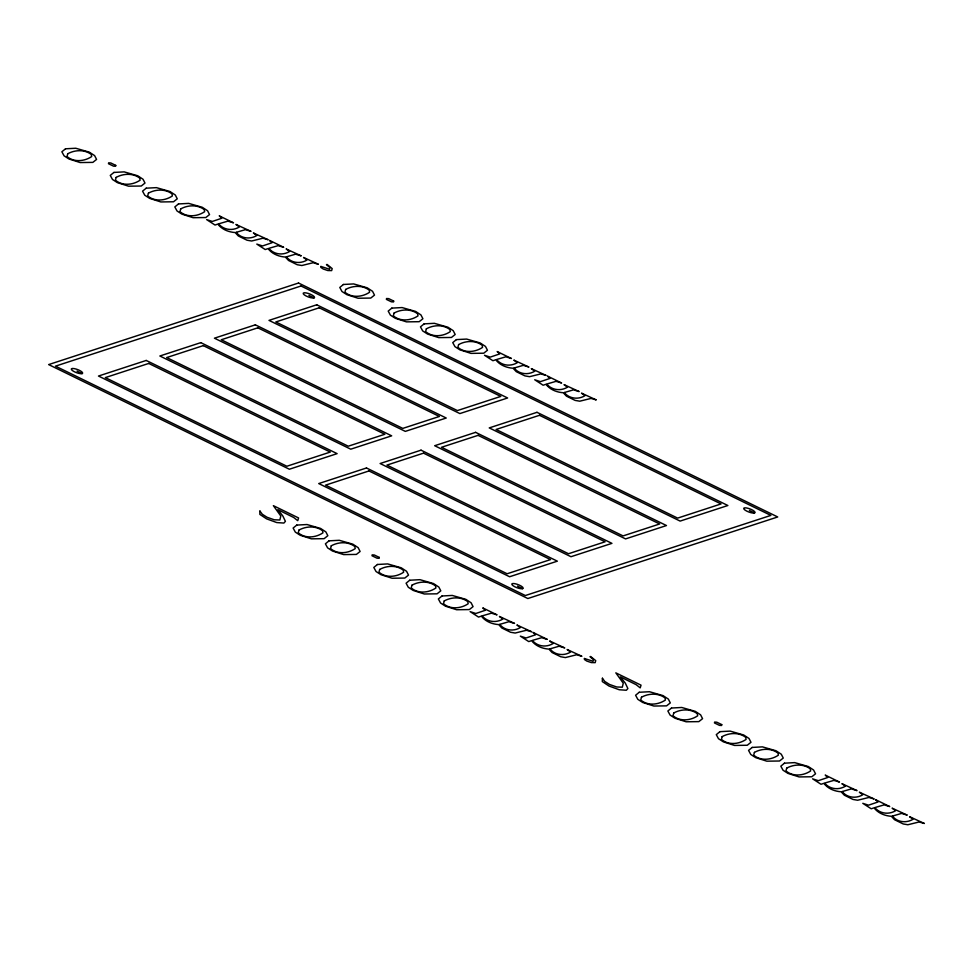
<?xml version="1.0" encoding="UTF-8"?>
<svg xmlns="http://www.w3.org/2000/svg" width="973" height="973" viewBox="0 0 973 973"><rect width="100%" height="100%" fill="white"/><g stroke="black" fill="none" stroke-linecap="round" stroke-linejoin="round"><path stroke-width="1.46" d="M308.879 295.403L314.011 297.908A6.02 1.654 20.6 0 0 308.368 293.469A6.02 1.654 20.6 0 0 304.233 294.819A6.02 1.654 20.6 0 0 314.011 297.908M749.368 510.448L754.513 512.966A6.02 1.654 20.6 0 0 748.869 508.526A6.02 1.654 20.6 0 0 744.734 509.876A6.02 1.654 20.6 0 0 754.513 512.966M76.976 371.09L82.121 373.608A6.02 1.654 20.6 0 0 76.478 369.168A6.02 1.654 20.6 0 0 72.343 370.518A6.02 1.654 20.6 0 0 82.121 373.608M517.478 586.147L522.61 588.653A6.02 1.654 20.6 0 0 516.979 584.214A6.02 1.654 20.6 0 0 512.844 585.564A6.02 1.654 20.6 0 0 522.61 588.653M259.937 511.044L259.827 514.376L266.529 518.828L276.758 522.562L283.909 523.06L285.405 521.346L282.863 516.006L277.864 509.657L293.676 517.478L297.75 520.677L298.577 517.964L273.364 505.656L280.783 515.994L279.859 519.996L274.264 519.789L267.101 517.283L262.296 514.243L259.937 511.044M602.409 678.23L602.299 681.574L608.989 686.026L619.229 689.748L626.369 690.258L627.877 688.531L625.335 683.204L620.336 676.855L636.147 684.664L640.21 687.875L641.037 685.162L615.824 672.854L623.255 683.192L622.331 687.193L616.736 686.987L609.56 684.469L604.756 681.428L602.409 678.23M320.92 266.456L320.871 267.429L323.243 269.01L327.792 270.543L331.647 270.603L332.194 268.597L327.098 264.437L326.454 264.644L329.932 267.611L329.494 269.205L320.92 266.456M584.445 658.502L584.396 659.475L586.768 661.056L591.316 662.589L595.172 662.649L595.719 660.631L590.623 656.483L589.979 656.69L593.469 659.645L593.031 661.239L584.445 658.502M115.738 165.374L115.617 166.249L113.464 166.14L108.49 163.719L108.623 162.832L110.788 162.965L115.738 165.374M393.664 301.058L393.53 301.934L391.377 301.812L386.403 299.392L386.536 298.516L388.714 298.638L393.664 301.058M379.275 557.42L379.154 558.295L376.989 558.174L372.014 555.753L372.148 554.878L374.325 554.999L379.275 557.42M721.735 724.605L721.613 725.481L719.461 725.371L714.486 722.951L714.62 722.075L716.785 722.197L721.735 724.605M67.733 153.77L67.003 156.519C73.814 162.491 84.566 161.445 91.681 156.556L91.28 154.427C84.627 149.356 74.836 149.781 67.733 153.77M116.152 177.402L115.422 180.151C122.221 186.123 132.985 185.089 140.088 180.187L139.698 178.059C133.033 172.987 123.243 173.413 116.152 177.402M148.419 193.153L147.689 195.914C154.5 201.885 165.252 200.839 172.355 195.95L171.966 193.822C165.313 188.75 155.522 189.176 148.419 193.153M180.698 208.915L179.969 211.664C186.767 217.636 197.531 216.59 204.634 211.7L204.245 209.572C197.58 204.5 187.789 204.926 180.698 208.915M345.658 289.443L344.929 292.204C351.74 298.176 362.491 297.13 369.594 292.241L369.205 290.1C362.552 285.04 352.749 285.466 345.658 289.443M299.003 530.054L298.261 532.803C305.072 538.787 315.836 537.741 322.939 532.839L322.537 530.711C315.884 525.639 306.094 526.065 299.003 530.054M331.27 545.804L330.54 548.565C337.351 554.537 348.103 553.491 355.206 548.602L354.817 546.473C348.164 541.402 338.361 541.827 331.27 545.804M394.065 313.075L393.335 315.836C400.146 321.808 410.898 320.762 418.001 315.872L417.612 313.744C410.959 308.672 401.168 309.098 394.065 313.075M426.344 328.838L425.615 331.586C432.413 337.57 443.177 336.524 450.28 331.623L449.879 329.494C443.226 324.423 433.435 324.848 426.344 328.838M379.677 569.448L378.947 572.197C385.758 578.169 396.51 577.123 403.625 572.233L403.223 570.105C396.57 565.033 386.78 565.459 379.677 569.448M458.611 344.588L457.882 347.349C464.693 353.321 475.444 352.275 482.547 347.385L482.158 345.257C475.505 340.185 465.714 340.611 458.611 344.588M411.956 585.199L411.226 587.96C418.025 593.931 428.789 592.885 435.892 587.984L435.503 585.855C428.85 580.784 419.047 581.209 411.956 585.199M444.223 600.949L443.493 603.71C450.304 609.682 461.056 608.636 468.171 603.746L467.77 601.618C461.117 596.546 451.326 596.972 444.223 600.949M641.462 697.24L640.733 700.001C647.544 705.972 658.295 704.926 665.398 700.037L665.009 697.909C658.356 692.837 648.553 693.263 641.462 697.24M673.742 713.002L673 715.751C679.811 721.723 690.575 720.689 697.677 715.787L697.276 713.659C690.623 708.587 680.832 709.013 673.742 713.002M722.148 736.634L721.419 739.395C728.218 745.367 738.981 744.321 746.084 739.419L745.695 737.291C739.042 732.219 729.239 732.645 722.148 736.634M754.416 752.397L753.686 755.145C760.497 761.117 771.248 760.071 778.364 755.182L777.962 753.053C771.309 747.982 761.518 748.407 754.416 752.397M786.695 768.147L785.965 770.908C792.776 776.88 803.528 775.834 810.631 770.932L810.241 768.804C803.589 763.732 793.786 764.158 786.695 768.147M236.22 232.328C240.878 238.531 250.146 239.674 256.823 235.515L253.369 232.948L268.147 239.723L262.905 238.227L251.642 241.012L247.02 240.209L238.349 235.977L235.162 232.547C228.655 232.121 221.856 229.47 217.867 224.094L215.009 225.031L206.592 219.582L212.321 221.443L221.844 218.232L219.229 215.848L233.508 222.817L227.889 221.151L218.597 223.863C223.693 230.066 232.62 231.1 239.394 226.977L235.916 224.422L251.034 231.367L245.354 229.677L236.22 232.328M286.427 256.848C291.085 263.038 300.353 264.182 307.03 260.022L303.576 257.456L318.353 264.242L313.111 262.734L301.849 265.52L297.227 264.729L288.555 260.484L285.369 257.054C278.862 256.629 272.063 253.977 268.074 248.614L265.215 249.538L256.799 244.101L262.528 245.95L272.051 242.739L269.436 240.355L283.715 247.324L278.096 245.658L268.803 248.37C273.899 254.573 282.827 255.607 289.601 251.496L286.123 248.93L301.241 255.887L295.561 254.184L286.427 256.848M514.133 368.013C518.804 374.204 528.059 375.359 534.749 371.2L531.294 368.621L546.06 375.408L540.818 373.912L529.555 376.685L524.946 375.894L516.262 371.662L513.087 368.232C506.568 367.794 499.781 365.155 495.78 359.779L492.922 360.715L484.505 355.267L490.234 357.115L499.769 353.904L497.154 351.533L511.421 358.502L505.802 356.823L496.51 359.536C501.618 365.739 510.533 366.785 517.32 362.661L513.829 360.095L528.947 367.052L523.267 365.349L514.133 368.013M564.34 392.52C569.01 398.723 578.266 399.867 584.955 395.707L581.501 393.141L596.267 399.915L591.025 398.419L579.762 401.192L575.152 400.402L566.468 396.169L563.294 392.739C556.775 392.314 549.988 389.662 545.987 384.286L543.129 385.223L534.712 379.774L540.441 381.635L549.976 378.424L547.361 376.04L561.628 383.009L556.009 381.343L546.717 384.055C551.825 390.258 560.74 391.292 567.527 387.169L564.036 384.615L579.154 391.56L573.474 389.857L564.34 392.52M499.745 624.374C504.415 630.565 513.671 631.72 520.36 627.561L516.906 624.982L531.672 631.769L526.429 630.273L515.167 633.046L510.557 632.255L501.873 628.023L498.699 624.593C492.18 624.167 485.393 621.516 481.392 616.14L478.534 617.077L470.129 611.628L475.846 613.489L485.381 610.266L482.766 607.894L497.045 614.863L491.426 613.185L482.121 615.897C487.23 622.1 496.145 623.146 502.932 619.023L499.441 616.456L514.559 623.413L508.879 621.711L499.745 624.374M549.952 648.882C554.622 655.084 563.878 656.228 570.567 652.068L567.113 649.502L581.878 656.276L576.636 654.78L565.374 657.566L560.764 656.763L552.08 652.53L548.906 649.1C542.399 648.675 535.6 646.023 531.599 640.648L528.74 641.584L520.336 636.135L526.052 637.996L535.588 634.785L532.973 632.401L547.252 639.37L541.633 637.704L532.328 640.416C537.437 646.619 546.352 647.653 553.138 643.53L549.648 640.976L564.766 647.921L559.086 646.23L549.952 648.882M842.217 791.56C846.875 797.763 856.143 798.906 862.82 794.746L859.366 792.18L874.143 798.967L868.901 797.459L857.639 800.244L853.029 799.453L844.345 795.209L841.159 791.779C834.652 791.353 827.853 788.702 823.863 783.338L821.005 784.262L812.589 778.826L818.317 780.674L827.841 777.463L825.226 775.08L839.504 782.049L833.885 780.382L824.593 783.095C829.689 789.298 838.617 790.331 845.391 786.208L841.913 783.654L857.031 790.611L851.351 788.908L842.217 791.56M892.423 816.079C897.082 822.27 906.35 823.413 913.027 819.254L909.573 816.688L924.35 823.474L919.108 821.978L907.845 824.751L903.236 823.961L894.552 819.716L891.365 816.286C884.858 815.861 878.06 813.209 874.07 807.845L871.212 808.782L862.796 803.333L868.524 805.182L878.047 801.971L875.432 799.587L889.711 806.556L884.092 804.89L874.8 807.602C879.896 813.805 888.823 814.839 895.598 810.728L892.119 808.162L907.237 815.119L901.557 813.416L892.423 816.079M65.519 148.796L61.871 151.776L64.084 155.838L68.998 159L80.139 162.552L92.849 162.382L96.57 159.426L94.612 155.607L89.285 152.129L75.76 148.249L65.519 148.796M113.926 172.428L110.277 175.408L112.491 179.47L117.405 182.644L128.558 186.184L141.255 186.025L144.989 183.058L143.019 179.239L137.704 175.76L124.167 171.88L113.926 172.428M146.193 188.178L142.557 191.17L144.77 195.22L149.672 198.395L160.825 201.946L173.535 201.776L177.256 198.82L175.298 195.001L169.971 191.511L156.446 187.643L146.193 188.178M178.473 203.941L174.824 206.921L177.037 210.983L181.951 214.157L193.104 217.697L205.802 217.538L209.536 214.571L207.565 210.752L202.25 207.273L188.713 203.393L178.473 203.941M343.433 284.469L339.796 287.461L341.997 291.511L346.911 294.685L358.064 298.237L370.762 298.066L374.496 295.111L372.537 291.292L367.21 287.801L353.673 283.934L343.433 284.469M391.839 308.113L388.203 311.092L390.416 315.143L395.318 318.317L406.471 321.868L419.181 321.698L422.902 318.743L420.944 314.924L415.617 311.433L402.092 307.565L391.839 308.113M424.119 323.863L420.47 326.855L422.683 330.905L427.597 334.08L438.75 337.619L451.448 337.461L455.182 334.493L453.211 330.686L447.896 327.196L434.359 323.316L424.119 323.863M456.386 339.613L452.749 342.605L454.963 346.656L459.864 349.83L471.017 353.381L483.727 353.211L487.449 350.256L485.491 346.437L480.163 342.946L466.639 339.078L456.386 339.613M296.777 525.079L293.128 528.059L295.342 532.122L300.256 535.296L311.409 538.835L324.106 538.677L327.828 535.709L325.87 531.903L320.543 528.412L307.018 524.532L296.777 525.079M329.044 540.83L325.408 543.822L327.609 547.872L332.523 551.046L343.676 554.598L356.386 554.428L360.107 551.472L358.149 547.653L352.822 544.162L339.285 540.295L329.044 540.83M377.451 564.474L373.814 567.454L376.028 571.504L380.93 574.678L392.083 578.23L404.792 578.059L408.514 575.104L406.556 571.285L401.229 567.794L387.704 563.926L377.451 564.474M409.73 580.224L406.094 583.216L408.295 587.266L413.209 590.441L424.362 593.992L437.059 593.822L440.793 590.854L438.823 587.047L433.508 583.557L419.971 579.677L409.73 580.224M442.01 595.987L438.361 598.967L440.574 603.017L445.476 606.191L456.629 609.743L469.339 609.572L473.06 606.617L471.102 602.798L465.775 599.307L452.25 595.44L442.01 595.987M639.237 692.265L635.6 695.257L637.802 699.307L642.715 702.482L653.868 706.033L666.566 705.863L670.3 702.907L668.342 699.088L663.014 695.598L649.478 691.73L639.237 692.265M671.516 708.028L667.867 711.008L670.081 715.07L674.994 718.244L686.147 721.784L698.845 721.625L702.567 718.658L700.609 714.839L695.294 711.36L681.757 707.48L671.516 708.028M719.923 731.66L716.286 734.651L718.488 738.702L723.401 741.876L734.554 745.427L747.252 745.257L750.986 742.29L749.015 738.483L743.7 734.992L730.164 731.112L719.923 731.66M752.202 747.422L748.553 750.402L750.767 754.452L755.668 757.626L766.821 761.178L779.531 761.008L783.253 758.052L781.295 754.233L775.968 750.742L762.443 746.875L752.202 747.422M784.469 763.173L780.832 766.165L783.034 770.215L787.948 773.389L799.101 776.928L811.798 776.77L815.532 773.803L813.574 769.996L808.247 766.505L794.71 762.625L784.469 763.173M298.516 283.021L48.65 364.583L527.84 598.529L777.707 516.967L298.516 283.021M301.01 286.001L55.473 366.152L525.335 595.537L770.871 515.398L301.01 286.001M146.23 360.448L98.48 376.04L289.37 469.229L337.108 453.637L146.23 360.448M200.791 342.642L159.864 355.996L350.754 449.185L391.669 435.831L200.791 342.642M255.352 324.836L214.437 338.19L405.315 431.38L446.23 418.025L255.352 324.836M316.736 304.792L268.998 320.385L459.876 413.574L507.614 397.981L316.736 304.792M148.723 363.44L105.315 377.609L286.865 466.249L330.285 452.068L148.723 363.44M203.284 345.622L166.699 357.565L348.249 446.206L384.846 434.262L203.284 345.622M257.845 327.816L221.26 339.759L402.822 428.4L439.407 416.456L257.845 327.816M319.229 307.784L275.821 321.954L457.383 410.582L500.791 396.412L319.229 307.784M366.48 467.977L318.73 483.569L509.609 576.746L557.359 561.166L366.48 467.977M421.041 450.171L380.115 463.525L570.993 556.714L611.92 543.36L421.041 450.171M475.602 432.353L434.676 445.719L625.566 538.908L666.481 525.542L475.602 432.353M536.987 412.321L489.249 427.901L680.127 521.09L727.865 505.51L536.987 412.321M368.974 470.956L325.566 485.138L507.115 573.766L550.536 559.597L368.974 470.956M423.535 453.15L386.938 465.094L568.5 553.734L605.097 541.791L423.535 453.15M478.096 435.345L441.511 447.288L623.061 535.916L659.658 523.973L478.096 435.345M539.48 415.301L496.072 429.47L677.634 518.11L721.042 503.941L539.48 415.301"/></g></svg>
